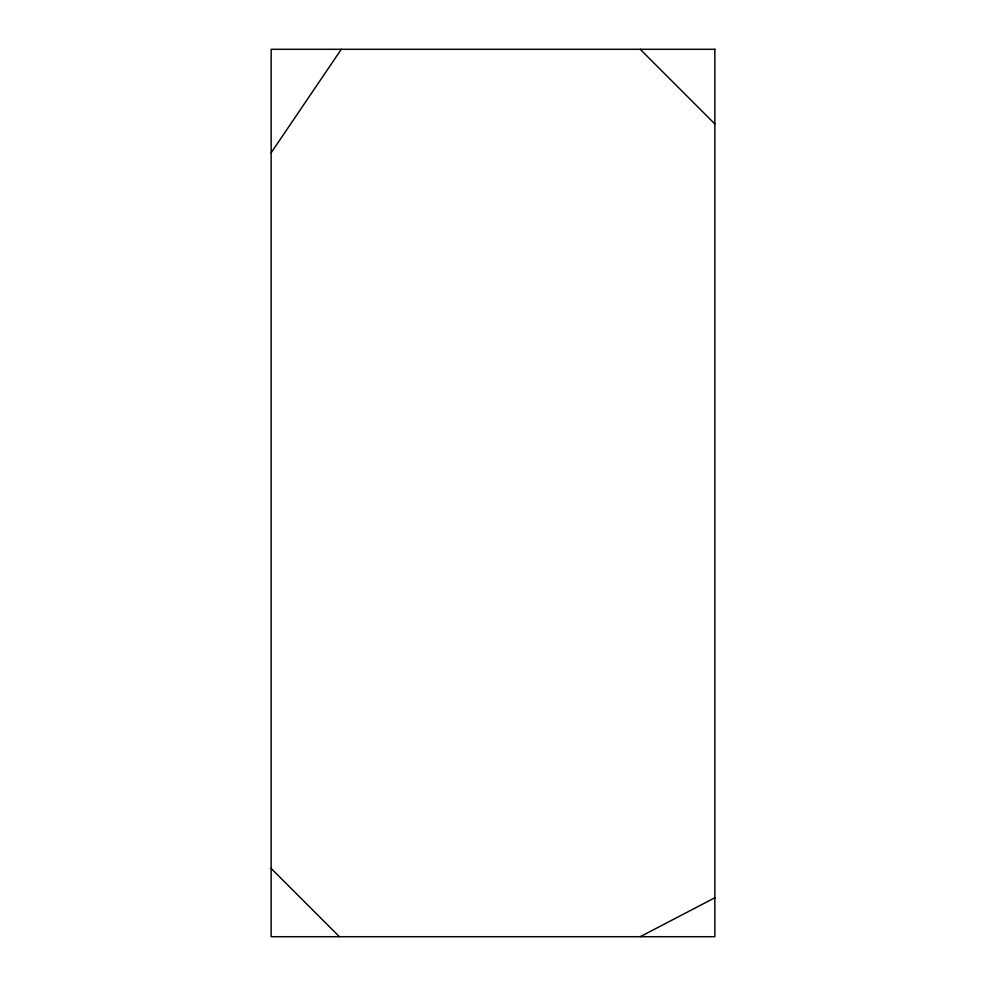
<?xml version="1.0" encoding="UTF-8"?>
<svg xmlns="http://www.w3.org/2000/svg" width="986" height="986" viewBox="0 0 986 986"><rect width="100%" height="100%" fill="white"/><g stroke="black" fill="none" stroke-linecap="round" stroke-linejoin="round"><path stroke-width="1.48" d="M271.15 152.768L341.279 49.3M640.21 936.7L714.85 897.765M640.21 49.3L714.85 123.94M271.15 868.419L339.43 936.7M714.85 49.3L271.15 49.3L271.15 936.7L714.85 936.7L714.85 49.3"/></g></svg>
